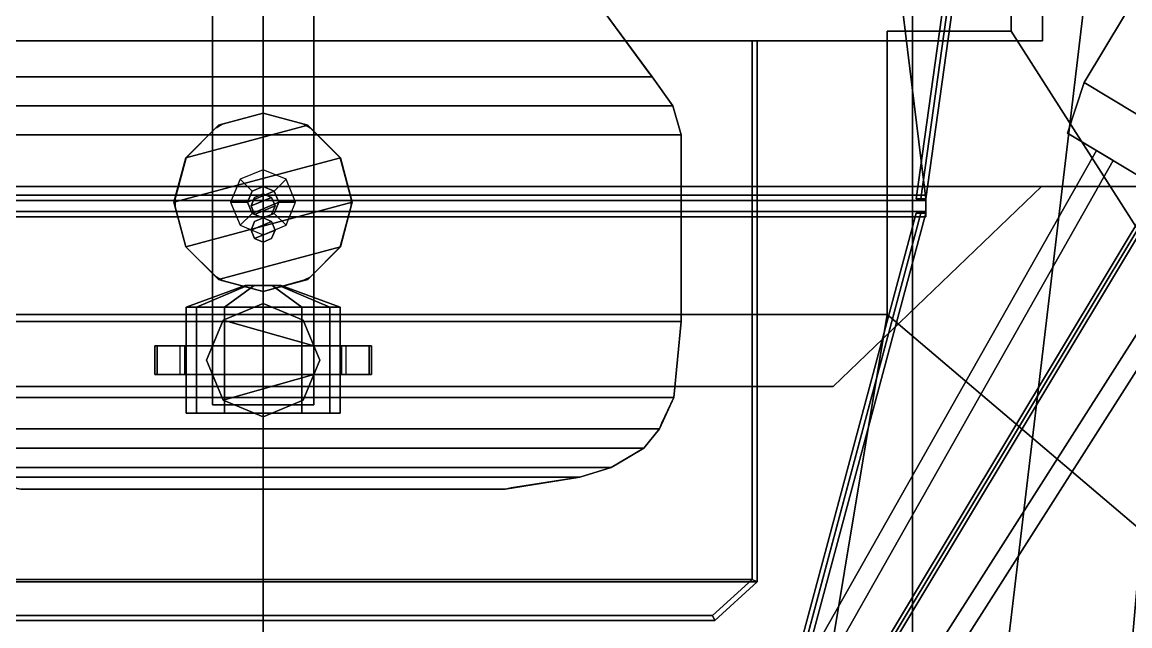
# Model space of a CAD drawing. Header units: millimetres. Extents: x -12 to 12, y -117 to 93.
# Drawn here: x -2 to 7.19, y -5.54 to -0.53 of the extents above; entities that cross this region are included whole.
import ezdxf

# ---------------------------------------------------------------- set-up
doc = ezdxf.new("R2010")
doc.units = ezdxf.units.MM
doc.header["$MEASUREMENT"] = 0
doc.layers.add('railings', color=6, linetype='Continuous')
doc.layers.add('supersctucture', color=3, linetype='Continuous')

msp = doc.modelspace()

# ---------------------------------------------------------------- linework, layer by layer
for points in [[(3, 18.38, 22.18), (5.5, -1.99, 28.81), (5.5, -1.99, 28.75), (3, 18.38, 22.13)], [(3, 18.38, 22.13), (5.5, -1.99, 28.75), (5.5, -1.99, 28.81), (3, 18.38, 22.18)], [(0, 15.71, 24.67), (0, -1.95, 31.69), (0, -1.95, 31.76), (0, 15.71, 24.72)], [(0, 15.71, 24.72), (0, -1.95, 31.76), (0, -1.95, 31.69), (0, 15.71, 24.67)], [(8.53, 2.88, 8.77), (-8.53, 2.88, 8.77), (-8.53, -1.89, 8.77), (8.53, -1.89, 8.77)], [(-8.53, -1.89, 8.67), (-8.53, 2.88, 8.67), (8.53, 2.88, 8.67), (8.53, -1.89, 8.67)], [(6.47, 2.2, 12.72), (-6.47, 2.2, 12.72), (-6.47, -0.68, 12.72), (6.47, -0.68, 12.72)], [(6.47, -0.68, 8.77), (6.47, 2.2, 8.77), (6.47, 2.2, 12.72), (6.47, -0.68, 12.72)], [(0, -7.65, -7.11), (-5.39, -7.65, -7.06), (-5.39, 1.35, -7.11), (0, 1.35, -7.11)], [(0, 1.35, -7.11), (5.39, 1.35, -7.11), (5.39, -7.65, -7.06), (0, -7.65, -7.11)], [(5.95, -7.65, -6.98), (5.39, -7.65, -7.06), (5.39, 1.35, -7.11), (7.02, 1.35, -6.98)], [(7.04, -7.65, -6.73), (5.95, -7.65, -6.98), (7.02, 1.35, -6.98), (7.83, 1.35, -6.73)], [(8.51, -7.65, -6.11), (7.04, -7.65, -6.73), (7.83, 1.35, -6.73), (8.89, 1.35, -6.21)], [(-2.84, -0.45, 16.64), (2.84, -0.45, 16.64), (3.23, -0.98, 16.64), (-3.23, -0.98, 16.64)], [(3.23, -0.98, 16.74), (2.84, -0.45, 16.74), (-2.84, -0.45, 16.74), (-3.23, -0.98, 16.74)], [(-0.42, -0.37, 16.64), (-0.42, -0.37, 15.57), (-0.42, -3.7, 16.18), (-0.42, -3.7, 16.64)], [(-0.42, -3.7, 16.18), (-0.42, -0.37, 15.57), (0.42, -0.37, 15.57), (0.42, -3.7, 16.18)], [(0.42, -3.7, 16.18), (0.42, -0.37, 15.57), (0.42, -0.37, 16.64), (0.42, -3.7, 16.64)], [(3.23, -0.98, 16.64), (2.84, -0.45, 16.64), (2.84, -0.45, 16.74), (3.23, -0.98, 16.74)], [(6.47, -0.68, 12.72), (-6.47, -0.68, 12.72), (-6.47, -0.68, 8.77), (6.47, -0.68, 8.77)], [(-4.1, -5.17, 10.6), (-4.1, -0.68, 10.6), (4.1, -0.68, 10.6), (4.1, -5.17, 10.6)], [(4.06, -5.15, 10.7), (4.06, -0.68, 10.7), (-4.06, -0.68, 10.7), (-4.06, -5.15, 10.7)], [(4.06, -5.15, 10.7), (4.06, -5.15, 11.96), (4.06, -0.68, 11.96), (4.06, -0.68, 10.7)], [(4.1, -0.68, 11.96), (4.06, -0.68, 11.96), (4.06, -5.15, 11.96), (4.1, -5.17, 11.96)], [(4.1, -0.68, 10.6), (4.1, -0.68, 11.96), (4.1, -5.17, 11.96), (4.1, -5.17, 10.6)], [(-3.23, -0.98, 16.64), (3.23, -0.98, 16.64), (3.4, -1.22, 16.64), (-3.4, -1.22, 16.64)], [(3.4, -1.22, 16.74), (3.23, -0.98, 16.74), (-3.23, -0.98, 16.74), (-3.4, -1.22, 16.74)], [(3.4, -1.22, 16.64), (3.23, -0.98, 16.64), (3.23, -0.98, 16.74), (3.4, -1.22, 16.74)], [(-3.4, -1.22, 16.64), (3.4, -1.22, 16.64), (3.47, -1.46, 16.64), (-3.47, -1.46, 16.64)], [(3.47, -1.46, 16.74), (3.4, -1.22, 16.74), (-3.4, -1.22, 16.74), (-3.47, -1.46, 16.74)], [(-0.6409, -1.65, 24.06), (0.37, -1.3791, 24.06), (0, -1.28, 24.06), (-0.37, -1.3791, 24.06)], [(0, -1.28, 23.96), (-0.37, -1.3791, 23.96), (-0.37, -1.3791, 24.06), (0, -1.28, 24.06)], [(0.37, -1.3791, 23.96), (0, -1.28, 23.96), (0, -1.28, 24.06), (0.37, -1.3791, 24.06)], [(3.47, -1.46, 16.64), (3.4, -1.22, 16.64), (3.4, -1.22, 16.74), (3.47, -1.46, 16.74)], [(-3.47, -1.46, 16.64), (3.47, -1.46, 16.64), (3.47, -3.01, 16.64), (-3.47, -3.01, 16.64)], [(3.47, -3.01, 16.74), (3.47, -1.46, 16.74), (-3.47, -1.46, 16.74), (-3.47, -3.01, 16.74)], [(-0.74, -2.02, 24.06), (0.6409, -1.65, 24.06), (0.37, -1.3791, 24.06), (-0.6409, -1.65, 24.06)], [(-0.37, -1.3791, 23.96), (-0.6409, -1.65, 23.96), (-0.6409, -1.65, 24.06), (-0.37, -1.3791, 24.06)], [(0.6409, -1.65, 23.96), (0.37, -1.3791, 23.96), (0.37, -1.3791, 24.06), (0.6409, -1.65, 24.06)], [(3.47, -3.01, 16.64), (3.47, -1.46, 16.64), (3.47, -1.46, 16.74), (3.47, -3.01, 16.74)], [(-0.6409, -1.65, 23.96), (-0.74, -2.02, 23.96), (-0.74, -2.02, 24.06), (-0.6409, -1.65, 24.06)], [(-0.6409, -2.39, 24.06), (0.74, -2.02, 24.06), (0.6409, -1.65, 24.06), (-0.74, -2.02, 24.06)], [(0.74, -2.02, 23.96), (0.6409, -1.65, 23.96), (0.6409, -1.65, 24.06), (0.74, -2.02, 24.06)], [(-0.1909, -1.8291, 8.77), (-0.27, -2.02, 8.77), (-0.13, -2.02, 26.72), (-0.0919, -1.9281, 26.72)], [(0, -1.75, 8.77), (-0.1909, -1.8291, 8.77), (-0.0919, -1.9281, 26.72), (0, -1.89, 26.72)], [(0.1909, -1.8291, 8.77), (0, -1.75, 8.77), (0, -1.89, 26.72), (0.0919, -1.9281, 26.72)], [(0.27, -2.02, 8.77), (0.1909, -1.8291, 8.77), (0.0919, -1.9281, 26.72), (0.13, -2.02, 26.72)], [(-4.73, -3.55, 8.67), (-6.46, -1.89, 8.67), (6.46, -1.89, 8.67), (4.73, -3.55, 8.67)], [(6.46, -1.89, 8.77), (-6.46, -1.89, 8.77), (-4.73, -3.55, 8.77), (4.73, -3.55, 8.77)], [(-0.13, -2.02, 26.72), (0.0919, -1.9281, 26.72), (0, -1.89, 26.72), (-0.0919, -1.9281, 26.72)], [(-0.0919, -2.1119, 26.72), (0.13, -2.02, 26.72), (0.0919, -1.9281, 26.72), (-0.13, -2.02, 26.72)], [(4.73, -3.55, 8.67), (6.46, -1.89, 8.67), (6.46, -1.89, 8.77), (4.73, -3.55, 8.77)], [(8.53, -1.89, 8.77), (6.46, -1.89, 8.77), (6.46, -1.89, 8.67), (8.53, -1.89, 8.67)], [(-5.5, -1.96, 28.78), (-5.5, -2.005, 28.8579), (5.5, -2.005, 28.8579), (5.5, -1.96, 28.78)], [(-5.5, -2.005, 28.7021), (-5.5, -1.96, 28.78), (5.5, -1.96, 28.78), (5.5, -2.005, 28.7021)], [(-5.5, -2.005, 28.8579), (-5.5, -2.095, 28.8579), (5.5, -2.095, 28.8579), (5.5, -2.005, 28.8579)], [(-5.5, -2.095, 28.7021), (-5.5, -2.005, 28.7021), (5.5, -2.005, 28.7021), (5.5, -2.095, 28.7021)], [(-0.74, -2.02, 23.96), (-0.6409, -2.39, 23.96), (-0.6409, -2.39, 24.06), (-0.74, -2.02, 24.06)], [(-0.37, -2.6609, 24.06), (0.6409, -2.39, 24.06), (0.74, -2.02, 24.06), (-0.6409, -2.39, 24.06)], [(-0.27, -2.02, 8.77), (-0.1909, -2.2109, 8.77), (-0.0919, -2.1119, 26.72), (-0.13, -2.02, 26.72)], [(-0.1, -2.05, 31.78), (0.0707, -1.9793, 31.78), (0, -1.95, 31.78), (-0.0707, -1.9793, 31.78)], [(-0.0707, -1.9793, 26.72), (-0.1, -2.05, 26.72), (-0.1, -2.05, 31.78), (-0.0707, -1.9793, 31.78)], [(-0.0707, -2.1207, 31.78), (0.1, -2.05, 31.78), (0.0707, -1.9793, 31.78), (-0.1, -2.05, 31.78)], [(0, -2.15, 26.72), (0.0919, -2.1119, 26.72), (0.13, -2.02, 26.72), (-0.0919, -2.1119, 26.72)], [(0, -1.95, 26.72), (-0.0707, -1.9793, 26.72), (-0.0707, -1.9793, 31.78), (0, -1.95, 31.78)], [(0.0707, -1.9793, 26.72), (0, -1.95, 26.72), (0, -1.95, 31.78), (0.0707, -1.9793, 31.78)], [(0.1, -2.05, 26.72), (0.0707, -1.9793, 26.72), (0.0707, -1.9793, 31.78), (0.1, -2.05, 31.78)], [(0.1909, -2.2109, 8.77), (0.27, -2.02, 8.77), (0.13, -2.02, 26.72), (0.0919, -2.1119, 26.72)], [(0.6409, -2.39, 23.96), (0.74, -2.02, 23.96), (0.74, -2.02, 24.06), (0.6409, -2.39, 24.06)], [(5.5, -2.005, 28.8579), (5.5, -2.095, 28.8579), (5.5, -2.14, 28.78), (5.5, -1.96, 28.78)], [(5.5, -1.96, 28.78), (5.5, -2.14, 28.78), (5.5, -2.095, 28.7021), (5.5, -2.005, 28.7021)], [(-5.5, -2.095, 28.8579), (-5.5, -2.14, 28.78), (5.5, -2.14, 28.78), (5.5, -2.095, 28.8579)], [(-5.5, -2.14, 28.78), (-5.5, -2.095, 28.7021), (5.5, -2.095, 28.7021), (5.5, -2.14, 28.78)], [(-0.1909, -2.2109, 8.77), (0, -2.29, 8.77), (0, -2.15, 26.72), (-0.0919, -2.1119, 26.72)], [(-0.1, -2.05, 26.72), (-0.0707, -2.1207, 26.72), (-0.0707, -2.1207, 31.78), (-0.1, -2.05, 31.78)], [(0, -2.15, 31.78), (0.0707, -2.1207, 31.78), (0.1, -2.05, 31.78), (-0.0707, -2.1207, 31.78)], [(0, -2.29, 8.77), (0.1909, -2.2109, 8.77), (0.0919, -2.1119, 26.72), (0, -2.15, 26.72)], [(0.0707, -2.1207, 26.72), (0.1, -2.05, 26.72), (0.1, -2.05, 31.78), (0.0707, -2.1207, 31.78)], [(-0.1, -2.25, 32.55), (0.0707, -2.1793, 32.55), (0, -2.15, 32.55), (-0.0707, -2.1793, 32.55)], [(-0.0707, -2.1793, 31.39), (0, -2.15, 31.39), (0.0707, -2.1793, 31.39), (-0.1, -2.25, 31.39)], [(-0.0707, -2.1793, 31.39), (-0.1, -2.25, 31.39), (-0.1, -2.25, 32.55), (-0.0707, -2.1793, 32.55)], [(-0.0707, -2.3207, 32.55), (0.1, -2.25, 32.55), (0.0707, -2.1793, 32.55), (-0.1, -2.25, 32.55)], [(-0.1, -2.25, 31.39), (0.0707, -2.1793, 31.39), (0.1, -2.25, 31.39), (-0.0707, -2.3207, 31.39)], [(-0.0707, -2.1207, 26.72), (0, -2.15, 26.72), (0, -2.15, 31.78), (-0.0707, -2.1207, 31.78)], [(0, -2.15, 31.39), (-0.0707, -2.1793, 31.39), (-0.0707, -2.1793, 32.55), (0, -2.15, 32.55)], [(0, -2.15, 26.72), (0.0707, -2.1207, 26.72), (0.0707, -2.1207, 31.78), (0, -2.15, 31.78)], [(0.0707, -2.1793, 31.39), (0, -2.15, 31.39), (0, -2.15, 32.55), (0.0707, -2.1793, 32.55)], [(0, -22.43, 18.86), (0, -2.15, 25.56), (0, -2.15, 25.63), (0, -22.43, 18.94)], [(0, -22.43, 18.94), (0, -2.15, 25.63), (0, -2.15, 25.56), (0, -22.43, 18.86)], [(0.1, -2.25, 31.39), (0.0707, -2.1793, 31.39), (0.0707, -2.1793, 32.55), (0.1, -2.25, 32.55)], [(-0.1, -2.25, 31.39), (-0.0707, -2.3207, 31.39), (-0.0707, -2.3207, 32.55), (-0.1, -2.25, 32.55)], [(0, -2.35, 32.55), (0.0707, -2.3207, 32.55), (0.1, -2.25, 32.55), (-0.0707, -2.3207, 32.55)], [(-0.0707, -2.3207, 31.39), (0.1, -2.25, 31.39), (0.0707, -2.3207, 31.39), (0, -2.35, 31.39)], [(0.0707, -2.3207, 31.39), (0.1, -2.25, 31.39), (0.1, -2.25, 32.55), (0.0707, -2.3207, 32.55)], [(-0.6409, -2.39, 23.96), (-0.37, -2.6609, 23.96), (-0.37, -2.6609, 24.06), (-0.6409, -2.39, 24.06)], [(0, -2.76, 24.06), (0.37, -2.6609, 24.06), (0.6409, -2.39, 24.06), (-0.37, -2.6609, 24.06)], [(-0.0707, -2.3207, 31.39), (0, -2.35, 31.39), (0, -2.35, 32.55), (-0.0707, -2.3207, 32.55)], [(0, -2.35, 31.39), (0.0707, -2.3207, 31.39), (0.0707, -2.3207, 32.55), (0, -2.35, 32.55)], [(0, -22.43, 18.94), (0, -2.35, 31.76), (0, -2.35, 31.69), (0, -22.43, 18.86)], [(0, -22.43, 18.86), (0, -2.35, 31.69), (0, -2.35, 31.76), (0, -22.43, 18.94)], [(0.37, -2.6609, 23.96), (0.6409, -2.39, 23.96), (0.6409, -2.39, 24.06), (0.37, -2.6609, 24.06)], [(-0.37, -2.6609, 23.96), (0, -2.76, 23.96), (0, -2.76, 24.06), (-0.37, -2.6609, 24.06)], [(0, -2.76, 23.96), (0.37, -2.6609, 23.96), (0.37, -2.6609, 24.06), (0, -2.76, 24.06)], [(-0.64, -2.89, 17.96), (-0.5543, -2.89, 18.28), (-0.1299, -2.71, 18.035), (-0.15, -2.71, 17.96)], [(-0.5543, -2.89, 17.64), (-0.64, -2.89, 17.96), (-0.15, -2.71, 17.96), (-0.1299, -2.71, 17.885)], [(-0.5543, -2.89, 18.28), (-0.32, -2.89, 18.5143), (-0.075, -2.71, 18.0899), (-0.1299, -2.71, 18.035)], [(-0.32, -2.89, 17.4057), (-0.5543, -2.89, 17.64), (-0.1299, -2.71, 17.885), (-0.075, -2.71, 17.8301)], [(-0.32, -2.89, 18.5143), (0, -2.89, 18.6), (0, -2.71, 18.11), (-0.075, -2.71, 18.0899)], [(0, -2.89, 17.32), (-0.32, -2.89, 17.4057), (-0.075, -2.71, 17.8301), (0, -2.71, 17.81)], [(-0.1299, -2.71, 18.035), (0.15, -2.71, 17.96), (0.1299, -2.71, 17.885), (-0.15, -2.71, 17.96)], [(-0.15, -2.71, 17.96), (0.1299, -2.71, 17.885), (0.075, -2.71, 17.8301), (-0.1299, -2.71, 17.885)], [(-0.075, -2.71, 18.0899), (0.1299, -2.71, 18.035), (0.15, -2.71, 17.96), (-0.1299, -2.71, 18.035)], [(-0.1299, -2.71, 17.885), (0.075, -2.71, 17.8301), (0, -2.71, 17.81), (-0.075, -2.71, 17.8301)], [(0, -2.71, 18.11), (0.075, -2.71, 18.0899), (0.1299, -2.71, 18.035), (-0.075, -2.71, 18.0899)], [(0, -2.89, 18.6), (0.32, -2.89, 18.5143), (0.075, -2.71, 18.0899), (0, -2.71, 18.11)], [(0.32, -2.89, 17.4057), (0, -2.89, 17.32), (0, -2.71, 17.81), (0.075, -2.71, 17.8301)], [(0.32, -2.89, 18.5143), (0.5543, -2.89, 18.28), (0.1299, -2.71, 18.035), (0.075, -2.71, 18.0899)], [(0.5543, -2.89, 17.64), (0.32, -2.89, 17.4057), (0.075, -2.71, 17.8301), (0.1299, -2.71, 17.885)], [(0.5543, -2.89, 18.28), (0.64, -2.89, 17.96), (0.15, -2.71, 17.96), (0.1299, -2.71, 18.035)], [(0.64, -2.89, 17.96), (0.5543, -2.89, 17.64), (0.1299, -2.71, 17.885), (0.15, -2.71, 17.96)], [(-0.64, -3.77, 17.96), (-0.5543, -3.77, 18.28), (-0.5543, -2.89, 18.28), (-0.64, -2.89, 17.96)], [(-0.5543, -3.77, 17.64), (-0.64, -3.77, 17.96), (-0.64, -2.89, 17.96), (-0.5543, -2.89, 17.64)], [(-0.5543, -3.77, 18.28), (-0.32, -3.77, 18.5143), (-0.32, -2.89, 18.5143), (-0.5543, -2.89, 18.28)], [(-0.32, -3.77, 17.4057), (-0.5543, -3.77, 17.64), (-0.5543, -2.89, 17.64), (-0.32, -2.89, 17.4057)], [(0, -2.86, 16.74), (-0.3323, -2.9977, 16.74), (-0.3323, -2.9977, 16.86), (0, -2.86, 16.86)], [(0.3323, -2.9977, 16.86), (0, -2.86, 16.86), (-0.3323, -2.9977, 16.86), (0.4203, -3.21, 16.86)], [(-0.32, -3.77, 18.5143), (0, -3.77, 18.6), (0, -2.89, 18.6), (-0.32, -2.89, 18.5143)], [(0, -3.77, 17.32), (-0.32, -3.77, 17.4057), (-0.32, -2.89, 17.4057), (0, -2.89, 17.32)], [(0.3323, -2.9977, 16.74), (0, -2.86, 16.74), (0, -2.86, 16.86), (0.3323, -2.9977, 16.86)], [(0, -3.77, 18.6), (0.32, -3.77, 18.5143), (0.32, -2.89, 18.5143), (0, -2.89, 18.6)], [(0.32, -3.77, 17.4057), (0, -3.77, 17.32), (0, -2.89, 17.32), (0.32, -2.89, 17.4057)], [(0.32, -3.77, 18.5143), (0.5543, -3.77, 18.28), (0.5543, -2.89, 18.28), (0.32, -2.89, 18.5143)], [(0.5543, -3.77, 17.64), (0.32, -3.77, 17.4057), (0.32, -2.89, 17.4057), (0.5543, -2.89, 17.64)], [(0.5543, -3.77, 18.28), (0.64, -3.77, 17.96), (0.64, -2.89, 17.96), (0.5543, -2.89, 18.28)], [(0.64, -3.77, 17.96), (0.5543, -3.77, 17.64), (0.5543, -2.89, 17.64), (0.64, -2.89, 17.96)], [(-3.47, -3.01, 16.64), (3.47, -3.01, 16.64), (3.41, -3.64, 16.64), (-3.41, -3.64, 16.64)], [(3.41, -3.64, 16.74), (3.47, -3.01, 16.74), (-3.47, -3.01, 16.74), (-3.41, -3.64, 16.74)], [(-0.3323, -2.9977, 16.74), (-0.47, -3.33, 16.74), (-0.47, -3.33, 16.86), (-0.3323, -2.9977, 16.86)], [(0.4203, -3.21, 16.86), (-0.3323, -2.9977, 16.86), (-0.4203, -3.21, 16.86), (0.4203, -3.21, 16.86)], [(0.47, -3.33, 16.74), (0.3323, -2.9977, 16.74), (0.3323, -2.9977, 16.86), (0.47, -3.33, 16.86)], [(3.41, -3.64, 16.64), (3.47, -3.01, 16.64), (3.47, -3.01, 16.74), (3.41, -3.64, 16.74)], [(0.69, -3.21, 16.86), (-0.69, -3.21, 16.86), (-0.9, -3.21, 17.16), (0.9, -3.21, 17.16)], [(-0.88, -3.21, 18.03), (-0.9, -3.21, 17.16), (-0.9, -3.45, 17.16), (-0.88, -3.45, 18.03)], [(-0.64, -3.21, 18.14), (-0.65, -3.21, 17.16), (-0.9, -3.21, 17.16), (-0.88, -3.21, 18.03)], [(-0.9, -3.21, 17.16), (-0.69, -3.21, 16.86), (-0.69, -3.45, 16.86), (-0.9, -3.45, 17.16)], [(-0.88, -3.45, 18.03), (-0.64, -3.45, 18.14), (-0.64, -3.21, 18.14), (-0.88, -3.21, 18.03)], [(-0.65, -3.45, 17.16), (0.65, -3.45, 17.16), (0.65, -3.21, 17.16), (-0.65, -3.21, 17.16)], [(-0.64, -3.45, 18.14), (-0.65, -3.45, 17.16), (-0.65, -3.21, 17.16), (-0.64, -3.21, 18.14)], [(0.88, -3.21, 18.03), (0.64, -3.21, 18.14), (0.64, -3.45, 18.14), (0.88, -3.45, 18.03)], [(0.64, -3.21, 18.14), (0.65, -3.21, 17.16), (0.65, -3.45, 17.16), (0.64, -3.45, 18.14)], [(0.9, -3.21, 17.16), (0.65, -3.21, 17.16), (0.64, -3.21, 18.14), (0.88, -3.21, 18.03)], [(0.9, -3.45, 17.16), (0.69, -3.45, 16.86), (0.69, -3.21, 16.86), (0.9, -3.21, 17.16)], [(0.88, -3.45, 18.03), (0.9, -3.45, 17.16), (0.9, -3.21, 17.16), (0.88, -3.21, 18.03)], [(-0.47, -3.33, 16.74), (-0.3323, -3.6623, 16.74), (-0.3323, -3.6623, 16.86), (-0.47, -3.33, 16.86)], [(0.3323, -3.6623, 16.74), (0.47, -3.33, 16.74), (0.47, -3.33, 16.86), (0.3323, -3.6623, 16.86)], [(-0.9, -3.45, 17.16), (-0.69, -3.45, 16.86), (0.69, -3.45, 16.86), (0.9, -3.45, 17.16)], [(-0.9, -3.45, 17.16), (-0.65, -3.45, 17.16), (-0.64, -3.45, 18.14), (-0.88, -3.45, 18.03)], [(-0.3323, -3.6623, 16.86), (0.4203, -3.45, 16.86), (0.4203, -3.45, 16.86), (-0.4203, -3.45, 16.86)], [(0, -3.8, 16.86), (0.3323, -3.6623, 16.86), (0.4203, -3.45, 16.86), (-0.3323, -3.6623, 16.86)], [(0.64, -3.45, 18.14), (0.65, -3.45, 17.16), (0.9, -3.45, 17.16), (0.88, -3.45, 18.03)], [(4.73, -3.55, 8.77), (-4.73, -3.55, 8.77), (-4.73, -3.55, 8.67), (4.73, -3.55, 8.67)], [(-3.41, -3.64, 16.64), (3.41, -3.64, 16.64), (3.29, -3.9, 16.64), (-3.29, -3.9, 16.64)], [(3.29, -3.9, 16.74), (3.41, -3.64, 16.74), (-3.41, -3.64, 16.74), (-3.29, -3.9, 16.74)], [(-0.3323, -3.6623, 16.74), (0, -3.8, 16.74), (0, -3.8, 16.86), (-0.3323, -3.6623, 16.86)], [(0, -3.8, 16.74), (0.3323, -3.6623, 16.74), (0.3323, -3.6623, 16.86), (0, -3.8, 16.86)], [(3.29, -3.9, 16.64), (3.41, -3.64, 16.64), (3.41, -3.64, 16.74), (3.29, -3.9, 16.74)], [(-0.42, -3.7, 16.64), (-0.42, -3.7, 16.18), (0.42, -3.7, 16.18), (0.42, -3.7, 16.64)], [(-0.64, -3.77, 17.96), (0.5543, -3.77, 17.64), (0.64, -3.77, 17.96), (-0.5543, -3.77, 18.28)], [(-0.5543, -3.77, 17.64), (0.32, -3.77, 17.4057), (0.5543, -3.77, 17.64), (-0.64, -3.77, 17.96)], [(-0.5543, -3.77, 18.28), (0.64, -3.77, 17.96), (0.5543, -3.77, 18.28), (-0.32, -3.77, 18.5143)], [(-0.32, -3.77, 17.4057), (0, -3.77, 17.32), (0.32, -3.77, 17.4057), (-0.5543, -3.77, 17.64)], [(-0.32, -3.77, 18.5143), (0.5543, -3.77, 18.28), (0.32, -3.77, 18.5143), (0, -3.77, 18.6)], [(-3.29, -3.9, 16.64), (3.29, -3.9, 16.64), (3.16, -4.06, 16.64), (-3.16, -4.06, 16.64)], [(3.16, -4.06, 16.74), (3.29, -3.9, 16.74), (-3.29, -3.9, 16.74), (-3.16, -4.06, 16.74)], [(3.16, -4.06, 16.64), (3.29, -3.9, 16.64), (3.29, -3.9, 16.74), (3.16, -4.06, 16.74)], [(3.16, -4.06, 16.74), (-3.16, -4.06, 16.74), (-2.89, -4.22, 16.74), (2.89, -4.22, 16.74)], [(-3.16, -4.06, 16.64), (3.16, -4.06, 16.64), (2.89, -4.22, 16.64), (-2.89, -4.22, 16.64)], [(2.89, -4.22, 16.64), (3.16, -4.06, 16.64), (3.16, -4.06, 16.74), (2.89, -4.22, 16.74)], [(2.89, -4.22, 16.74), (-2.89, -4.22, 16.74), (-2.63, -4.3, 16.74), (2.63, -4.3, 16.74)], [(-2.89, -4.22, 16.64), (2.89, -4.22, 16.64), (2.63, -4.3, 16.64), (-2.63, -4.3, 16.64)], [(2.63, -4.3, 16.64), (2.89, -4.22, 16.64), (2.89, -4.22, 16.74), (2.63, -4.3, 16.74)], [(2.63, -4.3, 16.74), (-2.63, -4.3, 16.74), (-2.01, -4.4, 16.74), (2.01, -4.4, 16.74)], [(-2.63, -4.3, 16.64), (2.63, -4.3, 16.64), (2.01, -4.4, 16.64), (-2.01, -4.4, 16.64)], [(2.01, -4.4, 16.64), (2.63, -4.3, 16.64), (2.63, -4.3, 16.74), (2.01, -4.4, 16.74)], [(-2.01, -4.4, 16.64), (2.01, -4.4, 16.64), (2.01, -4.4, 16.74), (-2.01, -4.4, 16.74)], [(-3.75, -5.49, 10.6), (-4.1, -5.17, 10.6), (4.1, -5.17, 10.6), (3.75, -5.49, 10.6)], [(3.73, -5.45, 10.7), (4.06, -5.15, 10.7), (-4.06, -5.15, 10.7), (-3.73, -5.45, 10.7)], [(3.73, -5.45, 10.7), (3.73, -5.45, 11.96), (4.06, -5.15, 11.96), (4.06, -5.15, 10.7)], [(4.1, -5.17, 11.96), (4.06, -5.15, 11.96), (3.73, -5.45, 11.96), (3.75, -5.49, 11.96)], [(4.1, -5.17, 10.6), (4.1, -5.17, 11.96), (3.75, -5.49, 11.96), (3.75, -5.49, 10.6)], [(3.75, -5.49, 11.96), (3.73, -5.45, 11.96), (-3.73, -5.45, 11.96), (-3.75, -5.49, 11.96)], [(-3.75, -5.49, 11.96), (-3.75, -5.49, 10.6), (3.75, -5.49, 10.6), (3.75, -5.49, 11.96)], [(3.73, -5.45, 11.96), (3.73, -5.45, 10.7), (-3.73, -5.45, 10.7), (-3.73, -5.45, 11.96)]]:
    msp.add_3dface(points)
at = {"color": 2}
for points in [[(5.42, -1.99, 28.78), (5.46, -1.99, 28.82), (7.96, 15.91, 23.98), (7.92, 15.91, 23.94)], [(5.46, -1.99, 28.74), (5.42, -1.99, 28.78), (7.92, 15.91, 23.94), (7.96, 15.91, 23.9)], [(5.46, -1.99, 28.82), (5.5, -1.99, 28.78), (8, 15.91, 23.94), (7.96, 15.91, 23.98)], [(5.5, -1.99, 28.78), (5.46, -1.99, 28.74), (7.96, 15.91, 23.9), (8, 15.91, 23.94)], [(-5.5, -2.11, 28.78), (-5.46, -2.11, 28.74), (0, -22.46, 18.73), (-0.04, -22.47, 18.77)], [(-5.46, -2.11, 28.82), (-5.5, -2.11, 28.78), (-0.04, -22.47, 18.77), (0, -22.47, 18.81)], [(-5.46, -2.11, 28.74), (-5.42, -2.11, 28.78), (0.04, -22.47, 18.77), (0, -22.46, 18.73)], [(-5.42, -2.11, 28.78), (-5.46, -2.11, 28.82), (0, -22.47, 18.81), (0.04, -22.47, 18.77)], [(5.42, -2.11, 28.78), (5.46, -2.11, 28.74), (0, -22.46, 18.73), (-0.04, -22.47, 18.77)], [(5.46, -2.11, 28.82), (5.42, -2.11, 28.78), (-0.04, -22.47, 18.77), (0, -22.47, 18.81)], [(5.46, -2.11, 28.74), (5.5, -2.11, 28.78), (0.04, -22.47, 18.77), (0, -22.46, 18.73)], [(5.5, -2.11, 28.78), (5.46, -2.11, 28.82), (0, -22.47, 18.81), (0.04, -22.47, 18.77)]]:
    msp.add_3dface(points, dxfattribs=at)
at = {"layer": 'railings'}
for points in [[(2.84, -0.45, 17.35), (2.84, -0.45, 17.4), (3.19, -0.93, 17.4), (3.19, -0.93, 17.35)], [(3.19, -0.93, 17.35), (3.19, -0.93, 17.4), (2.84, -0.45, 17.4), (2.84, -0.45, 17.35)], [(3.19, -0.93, 17.87), (3.19, -0.93, 17.92), (2.84, -0.45, 17.92), (2.84, -0.45, 17.87)], [(2.84, -0.45, 17.87), (2.84, -0.45, 17.92), (3.19, -0.93, 17.92), (3.19, -0.93, 17.87)], [(3.23, -0.98, 17.92), (3.19, -0.93, 17.92), (3.19, -0.93, 16.74), (3.23, -0.98, 16.74)], [(3.23, -0.98, 16.74), (3.19, -0.93, 16.74), (3.19, -0.93, 17.92), (3.23, -0.98, 17.92)], [(3.23, -0.98, 17.35), (3.23, -0.98, 17.4), (3.4, -1.22, 17.4), (3.4, -1.22, 17.35)], [(3.4, -1.22, 17.35), (3.4, -1.22, 17.4), (3.23, -0.98, 17.4), (3.23, -0.98, 17.35)], [(3.4, -1.22, 17.87), (3.4, -1.22, 17.92), (3.23, -0.98, 17.92), (3.23, -0.98, 17.87)], [(3.23, -0.98, 17.87), (3.23, -0.98, 17.92), (3.4, -1.22, 17.92), (3.4, -1.22, 17.87)], [(0.0004, -1.2807, 25.18), (0.0004, -1.2807, 25.23), (-0.339, -1.3728, 25.23), (-0.339, -1.3728, 25.18)], [(-0.339, -1.3728, 25.18), (-0.339, -1.3728, 25.23), (0.0004, -1.2807, 25.23), (0.0004, -1.2807, 25.18)], [(-0.339, -1.3728, 24.64), (-0.339, -1.3728, 24.69), (0.0004, -1.2807, 24.69), (0.0004, -1.2807, 24.64)], [(0.0004, -1.2807, 24.64), (0.0004, -1.2807, 24.69), (-0.339, -1.3728, 24.69), (-0.339, -1.3728, 24.64)], [(0.3419, -1.3723, 25.18), (0.3419, -1.3723, 25.23), (0.0004, -1.2807, 25.23), (0.0004, -1.2807, 25.18)], [(0.0004, -1.2807, 25.18), (0.0004, -1.2807, 25.23), (0.3419, -1.3723, 25.23), (0.3419, -1.3723, 25.18)], [(0.0004, -1.2807, 24.64), (0.0004, -1.2807, 24.69), (0.3419, -1.3723, 24.69), (0.3419, -1.3723, 24.64)], [(0.3419, -1.3723, 24.64), (0.3419, -1.3723, 24.69), (0.0004, -1.2807, 24.69), (0.0004, -1.2807, 24.64)], [(3.47, -1.46, 17.35), (3.47, -1.46, 17.4), (3.4, -1.22, 17.4), (3.4, -1.22, 17.35)], [(3.4, -1.22, 17.35), (3.4, -1.22, 17.4), (3.47, -1.46, 17.4), (3.47, -1.46, 17.35)], [(3.4, -1.22, 17.87), (3.4, -1.22, 17.92), (3.47, -1.46, 17.92), (3.47, -1.46, 17.87)], [(3.47, -1.46, 17.87), (3.47, -1.46, 17.92), (3.4, -1.22, 17.92), (3.4, -1.22, 17.87)], [(-0.339, -1.3728, 25.23), (-0.391, -1.4028, 25.23), (-0.391, -1.4028, 24.05), (-0.339, -1.3728, 24.05)], [(-0.339, -1.3728, 24.05), (-0.391, -1.4028, 24.05), (-0.391, -1.4028, 25.23), (-0.339, -1.3728, 25.23)], [(-0.339, -1.3728, 25.23), (-0.39, -1.4, 25.23), (-0.39, -1.4, 24.05), (-0.339, -1.3728, 24.05)], [(-0.339, -1.3728, 24.05), (-0.39, -1.4, 24.05), (-0.39, -1.4, 25.23), (-0.339, -1.3728, 25.23)], [(0.391, -1.4028, 25.23), (0.339, -1.3728, 25.23), (0.339, -1.3728, 24.05), (0.391, -1.4028, 24.05)], [(0.391, -1.4028, 24.05), (0.339, -1.3728, 24.05), (0.339, -1.3728, 25.23), (0.391, -1.4028, 25.23)], [(0.391, -1.4028, 25.23), (0.3419, -1.3723, 25.23), (0.3419, -1.3723, 24.05), (0.391, -1.4028, 24.05)], [(0.391, -1.4028, 24.05), (0.3419, -1.3723, 24.05), (0.3419, -1.3723, 25.23), (0.391, -1.4028, 25.23)], [(-0.39, -1.4, 25.18), (-0.39, -1.4, 25.23), (-0.64, -1.65, 25.23), (-0.64, -1.65, 25.18)], [(-0.64, -1.65, 25.18), (-0.64, -1.65, 25.23), (-0.39, -1.4, 25.23), (-0.39, -1.4, 25.18)], [(-0.64, -1.65, 24.64), (-0.64, -1.65, 24.69), (-0.39, -1.4, 24.69), (-0.39, -1.4, 24.64)], [(-0.39, -1.4, 24.64), (-0.39, -1.4, 24.69), (-0.64, -1.65, 24.69), (-0.64, -1.65, 24.64)], [(0.6404, -1.6507, 25.18), (0.6404, -1.6507, 25.23), (0.391, -1.4028, 25.23), (0.391, -1.4028, 25.18)], [(0.391, -1.4028, 25.18), (0.391, -1.4028, 25.23), (0.6404, -1.6507, 25.23), (0.6404, -1.6507, 25.18)], [(0.391, -1.4028, 24.64), (0.391, -1.4028, 24.69), (0.6404, -1.6507, 24.69), (0.6404, -1.6507, 24.64)], [(0.6404, -1.6507, 24.64), (0.6404, -1.6507, 24.69), (0.391, -1.4028, 24.69), (0.391, -1.4028, 24.64)], [(3.47, -1.52, 16.74), (3.47, -1.46, 16.74), (3.47, -1.46, 17.92), (3.47, -1.52, 17.92)], [(3.47, -1.52, 17.92), (3.47, -1.46, 17.92), (3.47, -1.46, 16.74), (3.47, -1.52, 16.74)], [(3.47, -2.95, 17.35), (3.47, -2.95, 17.4), (3.47, -1.52, 17.4), (3.47, -1.52, 17.35)], [(3.47, -1.52, 17.35), (3.47, -1.52, 17.4), (3.47, -2.95, 17.4), (3.47, -2.95, 17.35)], [(3.47, -1.52, 17.87), (3.47, -1.52, 17.92), (3.47, -2.95, 17.92), (3.47, -2.95, 17.87)], [(3.47, -2.95, 17.87), (3.47, -2.95, 17.92), (3.47, -1.52, 17.92), (3.47, -1.52, 17.87)], [(-0.64, -1.65, 25.18), (-0.64, -1.65, 25.23), (-0.73, -1.99, 25.23), (-0.73, -1.99, 25.18)], [(-0.73, -1.99, 25.18), (-0.73, -1.99, 25.23), (-0.64, -1.65, 25.23), (-0.64, -1.65, 25.18)], [(-0.73, -1.99, 24.64), (-0.73, -1.99, 24.69), (-0.64, -1.65, 24.69), (-0.64, -1.65, 24.64)], [(-0.64, -1.65, 24.64), (-0.64, -1.65, 24.69), (-0.73, -1.99, 24.69), (-0.73, -1.99, 24.64)], [(0.7319, -1.9923, 25.18), (0.7319, -1.9923, 25.23), (0.6404, -1.6507, 25.23), (0.6404, -1.6507, 25.18)], [(0.6404, -1.6507, 25.18), (0.6404, -1.6507, 25.23), (0.7319, -1.9923, 25.23), (0.7319, -1.9923, 25.18)], [(0.6404, -1.6507, 24.64), (0.6404, -1.6507, 24.69), (0.7319, -1.9923, 24.69), (0.7319, -1.9923, 24.64)], [(0.7319, -1.9923, 24.64), (0.7319, -1.9923, 24.69), (0.6404, -1.6507, 24.69), (0.6404, -1.6507, 24.64)], [(-0.73, -1.99, 25.23), (-0.7319, -2.0477, 25.23), (-0.7319, -2.0477, 24.05), (-0.73, -1.99, 24.05)], [(-0.73, -1.99, 24.05), (-0.7319, -2.0477, 24.05), (-0.7319, -2.0477, 25.23), (-0.73, -1.99, 25.23)], [(-0.73, -1.99, 25.23), (-0.73, -2.05, 25.23), (-0.73, -2.05, 24.05), (-0.73, -1.99, 24.05)], [(-0.73, -1.99, 24.05), (-0.73, -2.05, 24.05), (-0.73, -2.05, 25.23), (-0.73, -1.99, 25.23)], [(0.73, -2.05, 25.23), (0.7319, -1.9923, 25.23), (0.7319, -1.9923, 24.05), (0.73, -2.05, 24.05)], [(0.73, -2.05, 24.05), (0.7319, -1.9923, 24.05), (0.7319, -1.9923, 25.23), (0.73, -2.05, 25.23)], [(-0.7319, -2.0477, 25.18), (-0.7319, -2.0477, 25.23), (-0.6404, -2.3893, 25.23), (-0.6404, -2.3893, 25.18)], [(-0.6404, -2.3893, 25.18), (-0.6404, -2.3893, 25.23), (-0.7319, -2.0477, 25.23), (-0.7319, -2.0477, 25.18)], [(-0.6404, -2.3893, 24.64), (-0.6404, -2.3893, 24.69), (-0.7319, -2.0477, 24.69), (-0.7319, -2.0477, 24.64)], [(-0.7319, -2.0477, 24.64), (-0.7319, -2.0477, 24.69), (-0.6404, -2.3893, 24.69), (-0.6404, -2.3893, 24.64)], [(0.73, -2.05, 25.18), (0.73, -2.05, 25.23), (0.64, -2.39, 25.23), (0.64, -2.39, 25.18)], [(0.64, -2.39, 25.18), (0.64, -2.39, 25.23), (0.73, -2.05, 25.23), (0.73, -2.05, 25.18)], [(0.64, -2.39, 24.64), (0.64, -2.39, 24.69), (0.73, -2.05, 24.69), (0.73, -2.05, 24.64)], [(0.73, -2.05, 24.64), (0.73, -2.05, 24.69), (0.64, -2.39, 24.69), (0.64, -2.39, 24.64)], [(-0.6404, -2.3893, 25.18), (-0.6404, -2.3893, 25.23), (-0.391, -2.6372, 25.23), (-0.391, -2.6372, 25.18)], [(-0.391, -2.6372, 25.18), (-0.391, -2.6372, 25.23), (-0.6404, -2.3893, 25.23), (-0.6404, -2.3893, 25.18)], [(-0.391, -2.6372, 24.64), (-0.391, -2.6372, 24.69), (-0.6404, -2.3893, 24.69), (-0.6404, -2.3893, 24.64)], [(-0.6404, -2.3893, 24.64), (-0.6404, -2.3893, 24.69), (-0.391, -2.6372, 24.69), (-0.391, -2.6372, 24.64)], [(0.64, -2.39, 25.18), (0.64, -2.39, 25.23), (0.39, -2.64, 25.23), (0.39, -2.64, 25.18)], [(0.39, -2.64, 25.18), (0.39, -2.64, 25.23), (0.64, -2.39, 25.23), (0.64, -2.39, 25.18)], [(0.39, -2.64, 24.64), (0.39, -2.64, 24.69), (0.64, -2.39, 24.69), (0.64, -2.39, 24.64)], [(0.64, -2.39, 24.64), (0.64, -2.39, 24.69), (0.39, -2.64, 24.69), (0.39, -2.64, 24.64)], [(-0.391, -2.6372, 25.23), (-0.339, -2.6672, 25.23), (-0.339, -2.6672, 24.05), (-0.391, -2.6372, 24.05)], [(-0.391, -2.6372, 24.05), (-0.339, -2.6672, 24.05), (-0.339, -2.6672, 25.23), (-0.391, -2.6372, 25.23)], [(-0.391, -2.6372, 25.23), (-0.3419, -2.6677, 25.23), (-0.3419, -2.6677, 24.05), (-0.391, -2.6372, 24.05)], [(-0.391, -2.6372, 24.05), (-0.3419, -2.6677, 24.05), (-0.3419, -2.6677, 25.23), (-0.391, -2.6372, 25.23)], [(0.339, -2.6672, 25.23), (0.39, -2.64, 25.23), (0.39, -2.64, 24.05), (0.339, -2.6672, 24.05)], [(0.339, -2.6672, 24.05), (0.39, -2.64, 24.05), (0.39, -2.64, 25.23), (0.339, -2.6672, 25.23)], [(-0.3419, -2.6677, 25.18), (-0.3419, -2.6677, 25.23), (-0.0004, -2.7593, 25.23), (-0.0004, -2.7593, 25.18)], [(-0.0004, -2.7593, 25.18), (-0.0004, -2.7593, 25.23), (-0.3419, -2.6677, 25.23), (-0.3419, -2.6677, 25.18)], [(-0.0004, -2.7593, 24.64), (-0.0004, -2.7593, 24.69), (-0.3419, -2.6677, 24.69), (-0.3419, -2.6677, 24.64)], [(-0.3419, -2.6677, 24.64), (-0.3419, -2.6677, 24.69), (-0.0004, -2.7593, 24.69), (-0.0004, -2.7593, 24.64)], [(-0.0004, -2.7593, 25.18), (-0.0004, -2.7593, 25.23), (0.339, -2.6672, 25.23), (0.339, -2.6672, 25.18)], [(0.339, -2.6672, 25.18), (0.339, -2.6672, 25.23), (-0.0004, -2.7593, 25.23), (-0.0004, -2.7593, 25.18)], [(0.339, -2.6672, 24.64), (0.339, -2.6672, 24.69), (-0.0004, -2.7593, 24.69), (-0.0004, -2.7593, 24.64)], [(-0.0004, -2.7593, 24.64), (-0.0004, -2.7593, 24.69), (0.339, -2.6672, 24.69), (0.339, -2.6672, 24.64)], [(3.41, -3.64, 17.35), (3.41, -3.64, 17.4), (3.47, -3.01, 17.4), (3.47, -3.01, 17.35)], [(3.47, -3.01, 17.35), (3.47, -3.01, 17.4), (3.41, -3.64, 17.4), (3.41, -3.64, 17.35)], [(3.47, -3.01, 17.87), (3.47, -3.01, 17.92), (3.41, -3.64, 17.92), (3.41, -3.64, 17.87)], [(3.41, -3.64, 17.87), (3.41, -3.64, 17.92), (3.47, -3.01, 17.92), (3.47, -3.01, 17.87)], [(3.47, -3.01, 17.92), (3.47, -2.95, 17.92), (3.47, -2.95, 16.74), (3.47, -3.01, 16.74)], [(3.47, -3.01, 16.74), (3.47, -2.95, 16.74), (3.47, -2.95, 17.92), (3.47, -3.01, 17.92)], [(3.31, -3.85, 17.35), (3.31, -3.85, 17.4), (3.41, -3.64, 17.4), (3.41, -3.64, 17.35)], [(3.41, -3.64, 17.35), (3.41, -3.64, 17.4), (3.31, -3.85, 17.4), (3.31, -3.85, 17.35)], [(3.41, -3.64, 17.87), (3.41, -3.64, 17.92), (3.31, -3.85, 17.92), (3.31, -3.85, 17.87)], [(3.31, -3.85, 17.87), (3.31, -3.85, 17.92), (3.41, -3.64, 17.92), (3.41, -3.64, 17.87)], [(3.29, -3.9, 16.74), (3.31, -3.85, 16.74), (3.31, -3.85, 17.92), (3.29, -3.9, 17.92)], [(3.29, -3.9, 17.92), (3.31, -3.85, 17.92), (3.31, -3.85, 16.74), (3.29, -3.9, 16.74)], [(3.16, -4.06, 17.35), (3.16, -4.06, 17.4), (3.29, -3.9, 17.4), (3.29, -3.9, 17.35)], [(3.29, -3.9, 17.35), (3.29, -3.9, 17.4), (3.16, -4.06, 17.4), (3.16, -4.06, 17.35)], [(3.29, -3.9, 17.87), (3.29, -3.9, 17.92), (3.16, -4.06, 17.92), (3.16, -4.06, 17.87)], [(3.16, -4.06, 17.87), (3.16, -4.06, 17.92), (3.29, -3.9, 17.92), (3.29, -3.9, 17.87)], [(2.94, -4.19, 17.35), (2.94, -4.19, 17.4), (3.16, -4.06, 17.4), (3.16, -4.06, 17.35)], [(3.16, -4.06, 17.35), (3.16, -4.06, 17.4), (2.94, -4.19, 17.4), (2.94, -4.19, 17.35)], [(3.16, -4.06, 17.87), (3.16, -4.06, 17.92), (2.94, -4.19, 17.92), (2.94, -4.19, 17.87)], [(2.94, -4.19, 17.87), (2.94, -4.19, 17.92), (3.16, -4.06, 17.92), (3.16, -4.06, 17.87)], [(2.89, -4.22, 17.35), (2.89, -4.22, 17.4), (2.63, -4.3, 17.4), (2.63, -4.3, 17.35)], [(2.63, -4.3, 17.35), (2.63, -4.3, 17.4), (2.89, -4.22, 17.4), (2.89, -4.22, 17.35)], [(2.63, -4.3, 17.87), (2.63, -4.3, 17.92), (2.89, -4.22, 17.92), (2.89, -4.22, 17.87)], [(2.89, -4.22, 17.87), (2.89, -4.22, 17.92), (2.63, -4.3, 17.92), (2.63, -4.3, 17.87)], [(2.89, -4.22, 17.92), (2.94, -4.19, 17.92), (2.94, -4.19, 16.74), (2.89, -4.22, 16.74)], [(2.89, -4.22, 16.74), (2.94, -4.19, 16.74), (2.94, -4.19, 17.92), (2.89, -4.22, 17.92)], [(2.63, -4.3, 17.35), (2.63, -4.3, 17.4), (2.06, -4.39, 17.4), (2.06, -4.39, 17.35)], [(2.06, -4.39, 17.35), (2.06, -4.39, 17.4), (2.63, -4.3, 17.4), (2.63, -4.3, 17.35)], [(2.06, -4.39, 17.87), (2.06, -4.39, 17.92), (2.63, -4.3, 17.92), (2.63, -4.3, 17.87)], [(2.63, -4.3, 17.87), (2.63, -4.3, 17.92), (2.06, -4.39, 17.92), (2.06, -4.39, 17.87)], [(2.01, -4.4, 16.74), (2.06, -4.39, 16.74), (2.06, -4.39, 17.92), (2.01, -4.4, 17.92)], [(2.01, -4.4, 17.92), (2.06, -4.39, 17.92), (2.06, -4.39, 16.74), (2.01, -4.4, 16.74)]]:
    msp.add_3dface(points, dxfattribs=at)
at = {"layer": 'supersctucture'}
for points in [[(6.21, -0.6, 6.09), (6.21, 2.09, 6.09), (6.21, 2.09, 8.67), (6.21, -0.6, 8.67)], [(10.71, -7.65, 6.12), (10.86, 1.35, 6.1), (6.21, 2.09, 6.09), (6.21, -0.6, 6.09)], [(6.8132, -1.0264, 11.29), (7.8176, 0.6451, 11.29), (7.8176, 0.6451, 9.41), (6.8132, -1.0264, 9.41)], [(8.5276, -2.0565, 11.29), (9.5319, -0.385, 11.29), (7.8176, 0.6451, 11.29), (6.8132, -1.0264, 11.29)], [(5.18, -2.95, 6.11), (5.18, -0.6, 6.09), (5.18, -0.6, 8.67), (5.18, -2.95, 8.67)], [(5.18, -0.6, 6.09), (6.21, -0.6, 6.09), (6.21, -0.6, 8.67), (5.18, -0.6, 8.67)], [(5.18, -2.95, 6.11), (10.71, -7.65, 6.12), (6.21, -0.6, 6.09), (5.18, -0.6, 6.09)], [(6.6775, -1.4465, 11.29), (6.8132, -1.0264, 11.29), (6.8132, -1.0264, 9.41), (6.6775, -1.4465, 9.41)], [(6.6775, -1.4465, 11.29), (8.2204, -2.3736, 11.29), (8.5276, -2.0565, 11.29), (6.8132, -1.0264, 11.29)], [(-1.2466, -16.343, 20.92), (-1.2209, -16.3585, 20.95), (7.8644, -1.238, 14.33), (7.8387, -1.2226, 14.3)], [(-1.2209, -16.3585, 20.89), (-1.2466, -16.343, 20.92), (7.8387, -1.2226, 14.3), (7.8644, -1.238, 14.27)], [(-1.2466, -16.343, 21.58), (-1.2209, -16.3585, 21.61), (7.8644, -1.238, 14.99), (7.8387, -1.2226, 14.96)], [(-1.2209, -16.3585, 21.55), (-1.2466, -16.343, 21.58), (7.8387, -1.2226, 14.96), (7.8644, -1.238, 14.93)], [(-1.2209, -16.3585, 20.95), (-1.1952, -16.3739, 20.92), (7.8901, -1.2535, 14.3), (7.8644, -1.238, 14.33)], [(-1.1952, -16.3739, 20.92), (-1.2209, -16.3585, 20.89), (7.8644, -1.238, 14.27), (7.8901, -1.2535, 14.3)], [(-1.2209, -16.3585, 21.61), (-1.1952, -16.3739, 21.58), (7.8901, -1.2535, 14.96), (7.8644, -1.238, 14.99)], [(-1.1952, -16.3739, 21.58), (-1.2209, -16.3585, 21.55), (7.8644, -1.238, 14.93), (7.8901, -1.2535, 14.96)], [(6.6775, -1.4465, 9.41), (8.2204, -2.3736, 9.41), (8.2204, -2.3736, 11.29), (6.6775, -1.4465, 11.29)], [(6.9175, -1.5907, 9.41), (7.0546, -1.6731, 9.41), (-1.262, -16.3687, 20.83), (-1.3992, -16.2863, 20.83)], [(-1.262, -16.3687, 21.63), (7.0546, -1.6731, 10.23), (6.9175, -1.5907, 10.23), (-1.3992, -16.2863, 21.63)], [(-1.3992, -16.2863, 21.63), (6.9175, -1.5907, 10.23), (6.9175, -1.5907, 9.41), (-1.3992, -16.2863, 20.83)], [(-1.262, -16.3687, 20.83), (7.0546, -1.6731, 9.41), (7.0546, -1.6731, 10.23), (-1.262, -16.3687, 21.63)], [(-1.2106, -16.3996, 20.83), (7.8604, -2.1573, 9.41), (7.9975, -2.2397, 9.41), (-1.0735, -16.482, 20.83)], [(7.9975, -2.2397, 10.23), (7.8604, -2.1573, 10.23), (-1.2106, -16.3996, 21.63), (-1.0735, -16.482, 21.63)], [(-1.2106, -16.3996, 21.63), (7.8604, -2.1573, 10.23), (7.8604, -2.1573, 9.41), (-1.2106, -16.3996, 20.83)], [(-1.0735, -16.482, 20.83), (7.9975, -2.2397, 9.41), (7.9975, -2.2397, 10.23), (-1.0735, -16.482, 21.63)], [(5.18, -2.95, 6.11), (5.18, -2.95, 8.67), (-5.18, -2.95, 8.67), (-5.18, -2.95, 6.11)], [(4.47, -7.21, 6.11), (5.18, -2.95, 6.11), (-5.18, -2.95, 6.11), (-4.47, -7.21, 6.11)], [(10.71, -7.65, 6.12), (5.18, -2.95, 6.11), (4.47, -7.21, 6.11), (6.13, -9.15, 6.09)]]:
    msp.add_3dface(points, dxfattribs=at)

doc.saveas('drawing.dxf')
